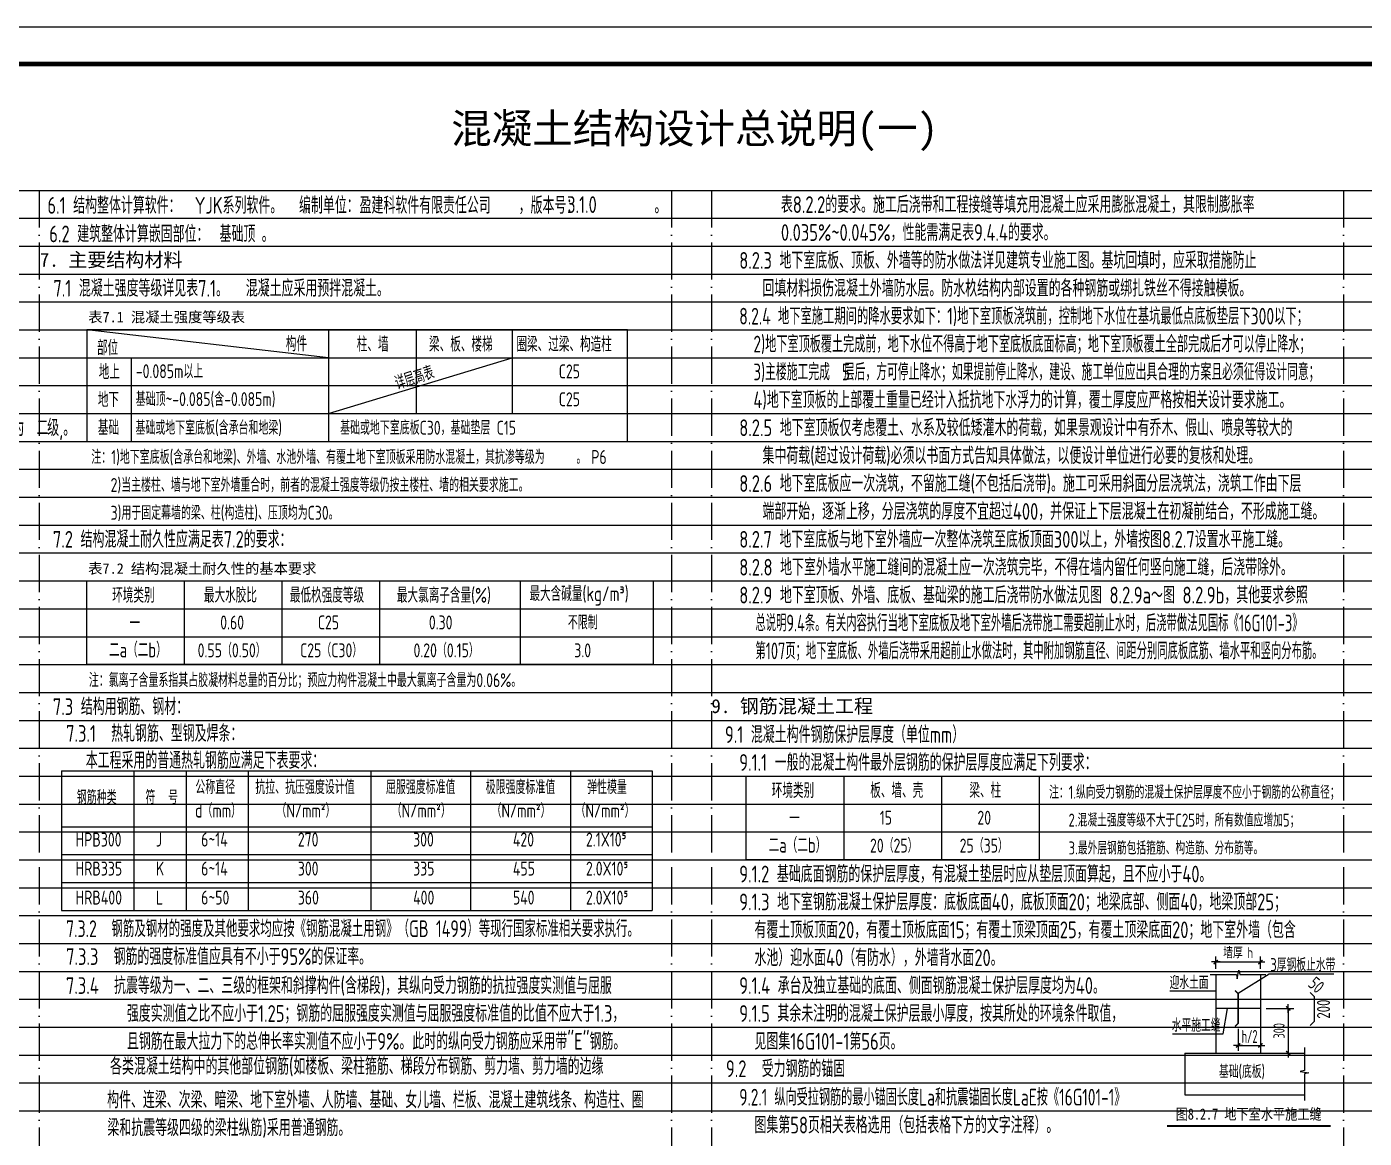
# Model space of a CAD drawing. Extents: x 826826 to 1642106, y -156213 to 399140.
# Drawn here: x 877644 to 913611, y 325455 to 355342 of the extents above; entities that cross this region are included whole.
import ezdxf
from ezdxf.enums import TextEntityAlignment as Align

# ---------------------------------------------------------------- set-up
doc = ezdxf.new("R2010")
doc.units = 0
doc.header["$LTSCALE"] = 1000
for name, pattern in [('D1', [14, 10, -2, 0, -2]), ('D3轴线点划线', [18.5, 12, -3, 0.5, -3]), ('DASHED', [0.75, 0.5, -0.25]), ('H3普通虚线', [4.2, 3, -1.2])]:
    doc.linetypes.add(name, pattern=pattern)
doc.layers.get('0').update_dxf_attribs({"linetype": 'CONTINUOUS'})
doc.layers.get('DEFPOINTS').update_dxf_attribs({"linetype": 'CONTINUOUS'})
for name, color, linetype in [('C-SHET-TTLB', 11, 'CONTINUOUS'), ('S-DETL-AXIS', 8, 'D3轴线点划线'), ('S-DETL-DIM', 151, 'CONTINUOUS'), ('S-DETL-LINE1', 2, 'CONTINUOUS'), ('S-DETL-RBAR', 1, 'CONTINUOUS'), ('S-DETL-TEXT', 7, 'CONTINUOUS')]:
    doc.layers.add(name, color=color, linetype=linetype)
doc.layers.add('S-1-TEXT', color=7, linetype='CONTINUOUS', lineweight=18)
doc.layers.add('S-1-修改', color=23, linetype='CONTINUOUS', lineweight=18)
doc.styles.add('TS', font='tssdeng.shx', dxfattribs={"width": 0.7, "bigfont": 'tssdchn.shx'})
doc.styles.add('TXT1', font='tssdeng.shx', dxfattribs={"width": 0.75, "bigfont": 'tssdchn.shx'})
doc.styles.add('黑体', font='simhei.ttf')
doc.dimstyles.new('DIM25', dxfattribs={"dimtxt": 300, "dimasz": 0.8, "dimexe": 150, "dimexo": 150, "dimgap": 100, "dimtad": 1, "dimdec": 0, "dimlfac": 0.25, "dimrnd": 1, "dimzin": 0, "dimdsep": 46, "dimtxsty": 'TS', "dimblk": '_DIMX', "dimcen": 0, "dimclrd": 256, "dimclre": 256, "dimclrt": 43, "dimadec": 1, "dimazin": 0, "dimtfac": 1, "dimtdec": 0, "dimtix": 1, "dimtmove": 2, "dimatfit": 3, "dimldrblk": 'ARCHTICK', "dimfxl": 0, "dimtolj": 1, "dimtzin": 1, "dimarcsym": 0})

# ---------------------------------------------------------------- blocks, each defined once
blk = doc.blocks.new('_DIMX')
blk.add_line((-150, 0), (150, 0))
at = {"const_width": 50}
blk.add_lwpolyline([(-70, -70), (70, 70)], dxfattribs=at)
blk = doc.blocks.new('*D945')
at = {"layer": 'DEFPOINTS', "color": 0}
for p in [(910819, 328944), (910819, 327744), (911569, 327744)]:
    blk.add_point(p, dxfattribs=at)
at = {"layer": 'S-DETL-DIM', "lineweight": -2}
for p, q in [((910969, 328944), (911719, 328944)), ((911569, 328943), (911569, 327745)), ((910969, 327744), (911719, 327744))]:
    blk.add_line(p, q, dxfattribs=at)
at = {"layer": 'S-DETL-DIM', "lineweight": -2, "xscale": 0.8, "yscale": 0.8, "zscale": 0.8}
for p, rotation in [((911569, 328944), 90), ((911569, 327744), 270)]:
    blk.add_blockref('_DIMX', p, dxfattribs=dict(at, rotation=rotation))
at = {"layer": 'S-DETL-DIM', "color": 43, "insert": (911319, 328344), "char_height": 300, "attachment_point": 5, "rotation": 90, "style": 'TS'}
blk.add_mtext('\\A1;300', dxfattribs=at)
blk = doc.blocks.new('_ArchTick')
at = {"color": 0, "linetype": 'ByBlock', "const_width": 0.15}
blk.add_lwpolyline([(-0.5, -0.5), (0.5, 0.5)], dxfattribs=at)
blk = doc.blocks.new('*D946')
at = {"layer": 'DEFPOINTS', "color": 0}
for p in [(910819, 330195), (909619, 329860), (910819, 329860)]:
    blk.add_point(p, dxfattribs=at)
at = {"layer": 'S-DETL-DIM', "lineweight": -2}
for p, q in [((909619, 330010), (909619, 330345)), ((909619, 330195), (910818, 330195)), ((910819, 330010), (910819, 330345))]:
    blk.add_line(p, q, dxfattribs=at)
at = {"layer": 'S-DETL-DIM', "lineweight": -2, "xscale": 0.8, "yscale": 0.8, "zscale": 0.8, "rotation": 180}
blk.add_blockref('_DIMX', (909619, 330195), dxfattribs=at)
at = {"layer": 'S-DETL-DIM', "lineweight": -2, "xscale": 0.8, "yscale": 0.8, "zscale": 0.8}
blk.add_blockref('_DIMX', (910819, 330195), dxfattribs=at)
at = {"layer": 'S-DETL-DIM', "color": 43, "insert": (910219, 330445), "char_height": 300, "attachment_point": 5, "style": 'TS'}
blk.add_mtext('\\A1;墙厚 h', dxfattribs=at)
blk = doc.blocks.new('*D947')
at = {"layer": 'DEFPOINTS', "color": 0}
for p in [(910219, 328544), (910819, 328544), (910819, 327953)]:
    blk.add_point(p, dxfattribs=at)
at = {"layer": 'S-DETL-DIM', "lineweight": -2}
for p, q in [((910219, 328394), (910219, 327803)), ((910819, 328394), (910819, 327803)), ((910219, 327953), (910818, 327953))]:
    blk.add_line(p, q, dxfattribs=at)
at = {"layer": 'S-DETL-DIM', "lineweight": -2, "xscale": 0.8, "yscale": 0.8, "zscale": 0.8, "rotation": 180}
blk.add_blockref('_DIMX', (910219, 327953), dxfattribs=at)
at = {"layer": 'S-DETL-DIM', "lineweight": -2, "xscale": 0.8, "yscale": 0.8, "zscale": 0.8}
blk.add_blockref('_DIMX', (910819, 327953), dxfattribs=at)
at = {"layer": 'S-DETL-DIM', "color": 43, "insert": (910519, 328203), "char_height": 300, "attachment_point": 5, "style": 'TS'}
blk.add_mtext('\\A1;   ', dxfattribs=at)

msp = doc.modelspace()

# ---------------------------------------------------------------- linework, layer by layer
at = {"layer": 'C-SHET-TTLB'}
msp.add_lwpolyline([(940898.73, 355342.46), (940898.73, 295942.46), (856798.73, 295942.46), (856798.73, 355342.46)], close=True, dxfattribs=at)
at = {"layer": 'C-SHET-TTLB', "const_width": 120}
msp.add_lwpolyline([(858638.73, 354342.46), (939898.73, 354342.46), (939898.73, 296942.46), (858638.73, 296942.46)], close=True, dxfattribs=at)
at = {"layer": 'DEFPOINTS', "color": 252}
for p, q in [((858638.73, 350942.46), (932898.73, 350942.46)), ((858638.73, 350192.46), (932898.73, 350192.46)), ((858638.73, 349442.46), (932898.73, 349442.46)), ((858638.73, 348692.46), (932898.73, 348692.46)), ((858638.73, 347942.46), (932898.73, 347942.46)), ((858638.73, 347192.46), (932898.73, 347192.46)), ((858638.73, 346442.46), (932898.73, 346442.46)), ((858638.73, 345692.46), (932898.73, 345692.46)), ((858638.73, 344942.46), (932898.73, 344942.46)), ((858638.73, 344192.46), (932898.73, 344192.46)), ((858638.73, 343442.46), (932898.73, 343442.46)), ((858638.73, 342692.46), (932898.73, 342692.46)), ((858638.73, 341942.46), (932898.73, 341942.46)), ((858638.73, 341192.46), (932898.73, 341192.46)), ((858638.73, 340442.46), (932898.73, 340442.46)), ((858638.73, 339692.46), (932898.73, 339692.46)), ((858638.73, 338942.46), (932898.73, 338942.46)), ((858638.73, 338192.46), (932898.73, 338192.46)), ((858638.73, 337442.46), (932898.73, 337442.46)), ((858638.73, 336692.46), (932898.73, 336692.46)), ((858638.73, 335942.46), (932898.73, 335942.46)), ((858638.73, 335192.46), (932898.73, 335192.46)), ((858638.73, 334442.46), (932898.73, 334442.46)), ((858638.73, 333692.46), (932898.73, 333692.46)), ((858638.73, 332942.46), (932898.73, 332942.46)), ((858638.73, 332192.46), (932898.73, 332192.46)), ((858638.73, 331442.46), (932898.73, 331442.46)), ((858638.73, 330692.46), (932898.73, 330692.46)), ((858638.73, 329942.46), (932898.73, 329942.46)), ((858638.73, 329192.46), (932898.73, 329192.46)), ((858638.73, 328442.46), (932898.73, 328442.46)), ((858638.73, 327692.46), (932898.73, 327692.46)), ((858638.73, 326942.46), (932898.73, 326942.46)), ((858638.73, 326192.46), (932898.73, 326192.46))]:
    msp.add_line(p, q, dxfattribs=at)
at = {"layer": 'DEFPOINTS', "color": 252, "linetype": 'D1', "ltscale": 0.1}
for p, q in [((877982.73, 350942.46), (877982.73, 296942.46)), ((894982.73, 350942.46), (894982.73, 296942.46)), ((896054.73, 350942.46), (896054.73, 296942.46)), ((913054.73, 350942.46), (913054.73, 296942.46))]:
    msp.add_line(p, q, dxfattribs=at)
at = {"layer": 'S-1-TEXT', "color": 2}
for p, q in [((893796.44, 347192.46), (879255.94, 347192.46)), ((879255.94, 347192.46), (879255.94, 344192.46)), ((885756.03, 346442.46), (879255.94, 347192.46)), ((888115.38, 347192.46), (888115.38, 344942.46)), ((890698.83, 347192.46), (890698.83, 344942.46)), ((893796.44, 344192.46), (893796.44, 347192.46)), ((879255.94, 346442.46), (893796.44, 346442.46)), ((880454.01, 346442.46), (893796.44, 346442.46)), ((880454.01, 346442.46), (880454.01, 344192.46)), ((880454.01, 345692.46), (893796.44, 345692.46)), ((879255.94, 344942.46), (893796.44, 344942.46)), ((880454.01, 344942.46), (893796.44, 344942.46)), ((880454.01, 344942.46), (893796.44, 344942.46)), ((879255.94, 344192.46), (893796.44, 344192.46)), ((881880.94, 340442.46), (881880.94, 338192.46)), ((884505.94, 340442.46), (884505.94, 338192.46)), ((887130.94, 340442.46), (887130.94, 338192.46)), ((890909.06, 340442.46), (890909.06, 338192.46)), ((879255.94, 339692.46), (894487.19, 339692.46)), ((879255.94, 338942.46), (894487.19, 338942.46)), ((878577.22, 335332.62), (894464.13, 335332.62)), ((878577.22, 335332.62), (878577.22, 331582.62)), ((880522.12, 335332.62), (880522.12, 331582.62)), ((881932.91, 335332.62), (881932.91, 331582.62)), ((883598.32, 335332.62), (883598.32, 331582.62)), ((886898.32, 335332.62), (886898.32, 331582.62)), ((889581.22, 335332.62), (889581.22, 331582.62)), ((892264.13, 335332.62), (892264.13, 331582.62)), ((894464.13, 335332.62), (894464.13, 331582.62)), ((899617.23, 335192.46), (899617.23, 332942.46)), ((902242.23, 335192.46), (902242.23, 332942.46)), ((896992.23, 334442.46), (904867.23, 334442.46)), ((878577.22, 333832.62), (894464.13, 333832.62)), ((896992.23, 333692.46), (904867.23, 333692.46)), ((878577.22, 333082.62), (894464.13, 333082.62)), ((878577.22, 332332.62), (894464.13, 332332.62)), ((878577.22, 331582.62), (894464.13, 331582.62))]:
    msp.add_line(p, q, dxfattribs=at)
at = {"layer": 'S-1-TEXT', "color": 1}
msp.add_line((885756.03, 347192.46), (885756.03, 344192.46), dxfattribs=at)
at = {"layer": 'S-1-TEXT'}
msp.add_line((885756.03, 344942.46), (890698.83, 346442.46), dxfattribs=at)
at = {"layer": 'S-1-TEXT', "color": 2}
for points in [[(894487.19, 340442.46), (894487.19, 338192.46), (879255.94, 338192.46), (879255.94, 340442.46), (894487.19, 340442.46)], [(904867.23, 335192.46), (904867.23, 332942.46), (896992.23, 332942.46), (896992.23, 335192.46), (904867.23, 335192.46)]]:
    msp.add_lwpolyline(points, dxfattribs=at)
at = {"layer": 'S-DETL-AXIS', "linetype": 'H3普通虚线'}
msp.add_line((910818.52, 328943.88), (909618.52, 328943.88), dxfattribs=at)
at = {"layer": 'S-DETL-DIM'}
for p, q in [((909468.52, 329859.84), (910172.13, 329859.84)), ((910172.13, 329859.84), (910197.54, 329742.88)), ((910197.54, 329742.88), (910239.5, 329976.8)), ((910239.5, 329976.8), (910261.42, 329859.84)), ((910261.42, 329859.84), (910968.52, 329859.84)), ((912003.72, 327893.88), (912003.72, 327280.02)), ((912003.72, 327280.02), (911886.76, 327254.61)), ((911886.76, 327254.61), (912120.68, 327212.66)), ((912120.68, 327212.66), (912003.72, 327190.74)), ((912003.72, 327190.74), (912003.72, 326470.36))]:
    msp.add_line(p, q, dxfattribs=at)
at = {"layer": 'S-DETL-LINE1'}
for p, q in [((909618.52, 329859.84), (909618.52, 327743.88)), ((910818.52, 329859.84), (910818.52, 327743.88)), ((908785.58, 327743.88), (908785.58, 326620.36)), ((908785.58, 327743.88), (912003.72, 327743.88)), ((908785.58, 326620.36), (912003.72, 326620.36))]:
    msp.add_line(p, q, dxfattribs=at)
at = {"layer": 'S-DETL-RBAR', "color": 1, "const_width": 40}
msp.add_lwpolyline([(910133.67, 329428.74), (910218.52, 329343.88), (910218.52, 328543.88), (910133.67, 328459.03)], dxfattribs=at)
at = {"layer": 'S-DETL-RBAR', "color": 1}
msp.add_lwpolyline([(912155.99, 329375.38), (912261.82, 329269.55), (912261.82, 328596.35), (912155.99, 328490.53)], dxfattribs=at)
at = {"layer": 'S-DETL-TEXT'}
for p, q in [((911053.41, 329871.18), (910218.52, 329343.88)), ((912794.46, 329871.18), (911053.41, 329871.18)), ((908386.09, 329421.62), (909618.52, 329421.62)), ((909817.8, 328261.41), (909937.07, 328943.88)), ((908451.05, 328261.41), (909817.8, 328261.41))]:
    msp.add_line(p, q, dxfattribs=at)
at = {"layer": 'S-DETL-TEXT', "const_width": 50}
msp.add_lwpolyline([(908305.5, 325784.9), (912703.51, 325784.9)], dxfattribs=at)

# ---------------------------------------------------------------- texts
at = {"layer": 'S-1-TEXT', "style": '黑体'}
for s, height, p in [('混凝土结构设计总说明(一)', 800, (889055.05, 352210.2)), ('7. 主要结构材料', 375, (877995.35, 348888.43)), ('表7.1 混凝土强度等级表', 281.25, (879297.63, 347396.42)), ('表7.2 结构混凝土耐久性的基本要求', 281.25, (879296.54, 340633.77)), ('9. 钢筋混凝土工程', 375, (896054.73, 336888.43))]:
    msp.add_text(s, height=height, dxfattribs=at).set_placement(p)
at = {"layer": 'S-1-TEXT', "style": 'TS'}
for s, height, width, p in [('6.1 结构整体计算软件：', 450, 0.75, (878200.17, 350314.91)), ('编制单位：                     ，版本号：          。', 450, 0.75, (884966.47, 350314.91)), ('       表8.2.2的要求。施工后浇带和工程接缝等填充用混凝土应采用膨胀混凝土，其限制膨胀率', 450, 0.75, (896489.97, 350334.89)), ('6.2 建筑整体计算嵌固部位：       。', 450, 0.75, (878250.13, 349546.52)), ('       0.035%%%~0.045%%%，性能需满足表9.4.4的要求。', 450, 0.75, (896489.97, 349584.89)), ('8.2.3 地下室底板、顶板、外墙等的防水做法详见建筑专业施工图。基坑回填时，应采取措施防止', 450, 0.75, (896803.78, 348834.89)), ('7.1 混凝土强度等级详见表7.1。', 450, 0.75, (878360.16, 348084.89)), ('       回填材料损伤混凝土外墙防水层。防水杦结构内部设置的各种钢筋或绑扎铁丝不得接触模板。', 450, 0.75, (895994.97, 348084.89)), ('8.2.4 地下室施工期间的降水要求如下：1)地下室顶板浇筑前，控制地下水位在基坑最低点底板垫层下300以下；', 450, 0.71, (896803.78, 347334.89)), ('2)地下室顶板覆土完成前，地下水位不得高于地下室底板底面标高；地下室顶板覆土全部完成后才可以停止降水；', 450, 0.7, (897184.67, 346584.89)), ('梁、板、楼梯', 400, 0.75, (888462.87, 346603.2)), ('圈梁、过梁、构造柱', 400, 0.75, (890812.6, 346606.53)), ('地上', 400, 0.75, (879579.94, 345861.72)), ('C25', 375, 0.75, (891950.16, 345887.17)), ('3)主楼施工完成  层后，方可停止降水；如果提前停止降水，建设、施工单位应出具合理的方案且必须征得设计同意；', 450, 0.68, (897184.67, 345834.89)), ('地下', 400, 0.75, (879556.42, 345114.09)), ('C25', 375, 0.75, (891950.16, 345137.17)), ('4)地下室顶板的上部覆土重量已经计入抵抗地下水浮力的计算，覆土厚度应严格按相关设计要求施工。', 450, 0.75, (897184.67, 345084.89)), ('基础', 400, 0.75, (879556.42, 344364.09)), ('8.2.5 地下室顶板仅考虑覆土、水系及较低矮灌木的荷载，如果景观设计中有乔木、假山、喷泉等较大的', 450, 0.75, (896803.78, 344334.89)), ('       集中荷载(超过设计荷载)必须以书面方式告知具体做法，以便设计单位进行必要的复核和处理。', 450, 0.75, (895994.97, 343584.89)), ('8.2.6 地下室底板应一次浇筑，不留施工缝(不包括后浇带)。施工可采用斜面分层浇筑法，浇筑工作由下层', 450, 0.75, (896803.78, 342834.89)), ('       端部开始，逐渐上移，分层浇筑的厚度不宜超过400，并保证上下层混凝土在初凝前结合，不形成施工缝。', 450, 0.75, (895994.97, 342084.89)), ('7.2 结构混凝土耐久性应满足表7.2的要求：', 450, 0.75, (878347.54, 341334.89)), ('8.2.7 地下室底板与地下室外墙应一次整体浇筑至底板顶面300以上，外墙按图8.2.7设置水平施工缝。', 450, 0.75, (896803.78, 341334.89)), ('8.2.8 地下室外墙水平施工缝间的混凝土应一次浇筑完毕，不得在墙内留任何竖向施工缝，后浇带除外。', 450, 0.75, (896803.78, 340584.89)), ('8.2.9 地下室顶板、外墙、底板、基础梁的施工后浇带防水做法见图 8.2.9a～图 8.2.9b，其他要求参照', 450, 0.75, (896803.78, 339834.89)), ('不限制', 375, 0.75, (892194.51, 339137.17)), ('       总说明9.4条。有关内容执行当地下室底板及地下室外墙后浇带施工需要超前止水时，后浇带做法见国标《16G101-3》', 450, 0.65, (895994.97, 339084.89)), ('0.60', 375, 0.75, (882847.28, 339137.17)), ('C25', 375, 0.75, (885472.28, 339137.17)), ('0.30', 375, 0.75, (888457.31, 339137.17)), ('0.55（0.50）', 375, 0.75, (882240.54, 338387.17)), ('C25（C30）', 375, 0.75, (884994.98, 338387.17)), ('0.20（0.15）', 375, 0.75, (888044.38, 338387.17)), ('       第107页；地下室底板、外墙后浇带采用超前止水做法时，其中附加钢筋直径、间距分别同底板底筋、墙水平和竖向分布筋。', 450, 0.65, (895994.97, 338334.89)), ('3.0', 375, 0.75, (892368.57, 338387.17)), ('7.3 结构用钢筋、钢材：', 450, 0.75, (878347.54, 336834.89)), ('7.3.1  热轧钢筋、型钢及焊条：', 450, 0.75, (878702.37, 336115.05)), ('9.1 混凝土构件钢筋保护层厚度（单位mm）', 450, 0.75, (896419.54, 336084.89)), ('  本工程采用的普通热轧钢筋应满足下表要求：', 450, 0.75, (878820.97, 335389.56)), ('9.1.1 一般的混凝土构件最外层钢筋的保护层厚度应满足下列要求：', 450, 0.75, (896803.78, 335334.89)), ('注：1.纵向受力钢筋的混凝土保护层厚度不应小于钢筋的公称直径；', 350, 0.75, (905137.07, 334584.89)), ('15', 375, 0.75, (900583.57, 333887.17)), ('20', 375, 0.75, (903208.57, 333887.17)), ('2.混凝土强度等级不大于C25时，所有数值应增加5；', 350, 0.75, (905658.03, 333834.89)), ('20（25）', 375, 0.75, (900320.33, 333137.17)), ('25（35）', 375, 0.75, (902731.27, 333137.17)), ('3.最外层钢筋包括箍筋、构造筋、分布筋等。', 350, 0.75, (905658.03, 333084.89)), ('9.1.2 基础底面钢筋的保护层厚度，有混凝土垫层时应从垫层顶面算起，且不应小于40。', 450, 0.75, (896803.78, 332334.89)), ('9.1.3 地下室钢筋混凝土保护层厚度：底板底面40，底板顶面20；地梁底部、侧面40，地梁顶部25；', 450, 0.75, (896803.78, 331584.89)), ('7.3.2  钢筋及钢材的强度及其他要求均应按《钢筋混凝土用钢》（GB 1499）等现行国家标准相关要求执行。', 450, 0.72, (878702.37, 330865.05)), ('  有覆土顶板顶面20，有覆土顶板底面15；有覆土顶梁顶面25，有覆土顶梁底面20；地下室外墙（包含', 450, 0.75, (896803.78, 330834.89)), ('7.3.3  钢筋的强度标准值应具有不小于95%%%的保证率。', 450, 0.75, (878702.37, 330115.05)), ('  水池）迎水面40（有防水），外墙背水面20。', 450, 0.75, (896803.78, 330084.89)), ('7.3.4  抗震等级为一、二、三级的框架和斜撑构件(含梯段)，其纵向受力钢筋的抗拉强度实测值与屈服', 450, 0.75, (878698.33, 329334.89)), ('9.1.4 承台及独立基础的底面、侧面钢筋混凝土保护层厚度均为40。', 450, 0.75, (896803.78, 329334.89)), ('        强度实测值之比不应小于1.25；钢筋的屈服强度实测值与屈服强度标准值的比值不应大于1.3，', 450, 0.75, (878698.33, 328584.89)), ('9.1.5 其余未注明的混凝土保护层最小厚度，按其所处的环境条件取值，', 450, 0.75, (896803.78, 328584.89)), ('        且钢筋在最大拉力下的总伸长率实测值不应小于9%%%。', 450, 0.75, (878698.33, 327834.89)), ('  见图集16G101-1第56页。', 450, 0.75, (896803.78, 327834.89)), ('各类混凝土结构中的其他部位钢筋(如楼板、梁柱箍筋、梯段分布钢筋、剪力墙、剪力墙的边缘', 450, 0.75, (879885.95, 327163.61)), ('9.2  受力钢筋的锚固', 450, 0.75, (896446, 327100.06)), ('构件、连梁、次梁、暗梁、地下室外墙、人防墙、基础、女儿墙、栏板、混凝土建筑线条、构造柱、圈', 450, 0.75, (879806.53, 326262.28)), ('9.2.1 纵向受拉钢筋的最小锚固长度L\x8ea\x8f和抗震锚固长度L\x8eaE\x8f按《16G101-1》', 450, 0.7, (896803.78, 326334.89)), ('梁和抗震等级四级的梁柱纵筋)采用普通钢筋。', 450, 0.75, (879813.97, 325512.28)), ('  图集第58页相关\x8f表格选用（包括表格下方的文字注释）。', 450, 0.75, (896803.78, 325584.89))]:
    msp.add_text(s, height=height, dxfattribs=dict(at, width=width)).set_placement(p)
at = {"layer": 'S-1-TEXT', "linetype": 'DASHED', "style": 'TS', "width": 0.75}
for s, height, p in [('部位', 400, (879533.34, 346509.62)), ('构件', 400, (884610.68, 346615.1)), ('柱、墙', 400, (886519.01, 346604.86)), ('1.4 本工程建筑抗震设防类别为         类，设计使用年限为    年，设计基准期       年，建筑结构安全等级为   级,。', 450, (860275.54, 344334.89)), ('注：1)地下室底板(含承台和地梁)、外墙、水池外墙、有覆土地下室顶板采用防水混凝土，其抗渗等级为     。', 375, (879380.68, 343584.89)), ('2)当主楼柱、墙与地下室外墙重合时，前者的混凝土强度等级仍按主楼柱、墙的相关要求施工。', 375, (879900.12, 342834.89)), ('3)用于固定幕墙的梁、柱(构造柱)、压顶均为C30。', 375, (879900.12, 342084.89)), ('环境类别', 400, (879941.85, 339854.86)), ('最大水胶比', 400, (882408.65, 339856.53)), ('最低杦强度等级', 400, (884719.46, 339856.53)), ('最大氯离子含量(%%%)', 400, (887598.12, 339856.53)), ('最大含碱量(kg/m\x8c3\x8d)', 400, (891162.62, 339897.09)), ('一', 400, (880410.23, 339106.53)), ('二a（二b）', 400, (879856.72, 338386.81)), ('注：氯离子含量系指其占胶凝材料总量的百分比；预应力构件混凝土中最大氯离子含量为0.06%%%。', 375, (879314.66, 337584.89)), ('钢筋种类', 375, (878991.66, 334436.35)), ('符  号', 375, (880836.69, 334436.35)), ('公称直径', 375, (882178.68, 334708.62)), ('抗拉、抗压强度设计值', 375, (883790.12, 334708.62)), ('屈服强度标准值', 375, (887302.56, 334708.62)), ('极限强度标准值', 375, (889985.46, 334708.62)), ('弹性模量', 375, (892713.94, 334708.62)), ('环境类别', 400, (897678.14, 334604.86)), (' 板、墙、壳', 400, (900144.94, 334606.53)), (' 梁、柱', 400, (902811.2, 334606.53)), ('d（mm%%140%%141）', 375, (882171.24, 334078.62)), ('（N/mm%%1402%%141）', 375, (884357.97, 334078.62)), ('（N/mm\x8c2\x8d）', 375, (887458.77, 334078.62)), ('（N/mm\x8c2\x8d）', 375, (890141.68, 334078.62)), ('（N/mm\x8c2\x8d）', 375, (892400.43, 334078.62)), ('一', 400, (898146.52, 333856.53)), ('HPB300', 375, (878954.89, 333298.62)), ('J', 375, (881119.44, 333298.62)), ('6~14', 375, (882334.9, 333298.62)), ('270', 375, (884934.07, 333298.62)), ('300', 375, (888034.88, 333298.62)), ('420', 375, (890717.79, 333298.62)), ('2.1X10\x8c5\x8d', 375, (892682.94, 333298.62)), ('二a（二b）', 400, (897593.01, 333136.81)), ('HRB335', 375, (878954.89, 332518.62)), ('K', 375, (881119.44, 332518.62)), ('6~14', 375, (882334.9, 332518.62)), ('300', 375, (884934.07, 332518.62)), ('335', 375, (888034.88, 332518.62)), ('455', 375, (890717.79, 332518.62)), ('2.0X10\x8c5\x8d', 375, (892682.94, 332518.62)), ('HRB400', 375, (878954.89, 331738.62)), ('L', 375, (881119.44, 331738.62)), ('6~50', 375, (882334.9, 331738.62)), ('360', 375, (884934.07, 331738.62)), ('400', 375, (888034.88, 331738.62)), ('540', 375, (890717.79, 331738.62)), ('2.0X10\x8c5\x8d', 375, (892682.94, 331738.62))]:
    msp.add_text(s, height=height, dxfattribs=at).set_placement(p)
at = {"layer": 'S-1-TEXT', "color": 1, "style": 'TS', "width": 0.75}
for s, p in [('-0.085m以上', (880578.38, 345892.46)), ('基础顶~-0.085(含-0.085m)', (880574.15, 345142.46)), ('基础或地下室底板(含承台和地梁)', (880568.31, 344372.63)), ('基础或地下室底板C30，基础垫层 C15', (886071.41, 344372.63)), ('P6', (892823.1, 343584.89))]:
    msp.add_text(s, height=375, dxfattribs=at).set_placement(p)
at = {"layer": 'S-1-TEXT', "style": 'TS', "width": 0.75}
msp.add_text(' 详层高表', height=375, rotation=18.263572, dxfattribs=at).set_placement((887457.28, 345508.34))
at = {"layer": 'S-1-修改', "color": 1, "style": 'TS', "width": 0.75}
for s, p in [('YJK系列软件。', (882161.27, 350314.91)), ('盈建科软件有限责任公司', (886594.47, 350314.91)), ('基础顶', (882829.19, 349546.52)), ('    二', (877087.53, 344334.89))]:
    msp.add_text(s, height=450, dxfattribs=at).set_placement(p)
at = {"layer": 'S-1-修改', "color": 1, "linetype": 'DASHED', "style": 'TS', "width": 0.75}
msp.add_text('3.1.0', height=450, dxfattribs=at).set_placement((892175, 350334.89))
at = {"layer": 'S-1-修改', "color": 7, "style": 'TS', "width": 0.75}
msp.add_text('混凝土应采用预拌混凝土。', height=450, dxfattribs=at).set_placement((883534.78, 348084.89))
at = {"layer": 'S-1-修改', "color": 0, "style": 'TS'}
for s, width, p in [('5', 0.7, (899563.25, 345834.89)), ('此时的纵向受力钢筋应采用带"E"钢筋。', 0.75, (888011.76, 327834.89))]:
    msp.add_text(s, height=450, dxfattribs=dict(at, width=width)).set_placement(p)
at = {"layer": 'S-DETL-DIM', "style": 'TS', "width": 0.6}
msp.add_text('h/2', height=350, dxfattribs=at).set_placement((910312.46, 328017.11))
at = {"layer": 'S-DETL-TEXT', "style": 'TS', "width": 0.75}
for s, p in [('3厚钢板止水带', (911082.9, 329947.26)), ('迎水土面', (908374.21, 329465.03)), ('水平施工缝', (908433.92, 328319.68)), ('基础(底板)', (909705.65, 327074.19))]:
    msp.add_text(s, height=350, dxfattribs=at).set_placement(p)
at = {"layer": 'S-DETL-TEXT', "style": 'TXT1', "width": 0.75}
for s, rotation, p in [('50', 318.378408, (912075.54, 329563.18)), ('200', 90, (912690.08, 328670.34))]:
    msp.add_text(s, height=350, rotation=rotation, dxfattribs=at).set_placement(p)
at = {"layer": 'S-DETL-TEXT', "style": '黑体', "width": 0.8}
msp.add_text('图8.2.7 地下室水平施工缝', height=300, dxfattribs=at).set_placement((910502.03, 325956.07), align=Align.CENTER)

# ---------------------------------------------------------------- dimensions: what is measured, and where the dimension line sits
at = {"layer": 'S-DETL-DIM'}
for base, p1, p2, text, picture, middle in [((910818.52, 330195.25), (909618.52, 329859.84), (910818.52, 329859.84), '墙厚 h', '*D946', (910218.52, 330445.25)), ((910818.52, 327953.22), (910218.52, 328543.88), (910818.52, 328543.88), '   ', '*D947', (910518.52, 328203.22))]:
    dim = msp.add_linear_dim(base=base, p1=p1, p2=p2, text=text, dimstyle='DIM25', dxfattribs=at)
    dim.commit()
    dim.dimension.update_dxf_attribs({"geometry": picture, "text_midpoint": middle})
dim = msp.add_linear_dim(base=(911568.61, 327743.88), p1=(910818.52, 328943.88), p2=(910818.52, 327743.88), angle=90, dimstyle='DIM25', dxfattribs=at)
dim.commit()
dim.dimension.update_dxf_attribs({"geometry": '*D945', "text_midpoint": (911318.61, 328343.88)})

doc.saveas('drawing.dxf')
